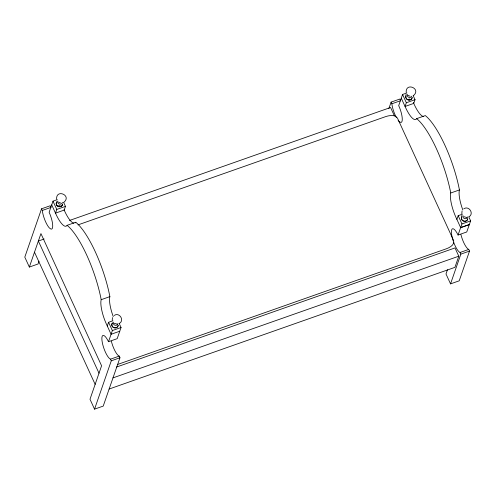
<?xml version="1.0" encoding="UTF-8"?>
<svg xmlns="http://www.w3.org/2000/svg" width="496" height="496" viewBox="0 0 496 496"><rect width="100%" height="100%" fill="white"/><g stroke="black" fill="none" stroke-linecap="round" stroke-linejoin="round"><path stroke-width="0.74" d="M405.895 95.331L406.125 94.376M112.487 317.558L112.201 320.273M462.074 210.936L461.795 213.652M461.509 216.405L461.733 215.58M41.54 208.81L42.296 210.459L50.976 207.402L50.22 205.753L41.54 208.81L24.8 257.139L29.351 267.053L38.031 264.002L39.01 261.169M29.351 267.053L40.939 233.591L101.581 365.775L89.993 399.237L94.544 409.15L103.224 406.094L119.964 357.759L119.207 356.109A12.586 3.404 70.6 0 1 111.352 341.18M57.338 199.634L52.998 201.165L49.135 212.319A12.586 3.404 70.6 0 1 50.958 229.084L49.414 228.011A12.586 3.404 70.6 0 1 42.296 210.459M52.998 201.165L56.786 209.424L55.502 213.144L64.182 210.087L65.472 206.367L63.575 202.238M107.285 326.021L108.574 322.301L112.914 320.769M94.544 409.15L111.278 360.815L110.521 359.166A12.586 3.404 70.6 0 1 101.996 340.578L101.99 340.554A12.598 3.41 70.6 0 1 108.506 341.713L112.369 330.559L108.574 322.301M119.152 323.373L121.049 327.509L117.186 338.663L108.506 341.713M388.839 108.649L391.096 102.12L399.782 99.064L400.539 100.719L391.859 103.776L391.096 102.12M406.9 92.95L402.56 94.476L398.697 105.629A12.586 3.404 70.6 0 1 400.52 122.394L398.97 121.328A12.586 3.404 70.6 0 1 398.102 120.292M402.56 94.476L406.348 102.74L405.058 106.454L413.745 103.404L415.034 99.684L413.137 95.554M456.878 219.399L458.168 215.679L462.508 214.148M453.201 240.92A12.586 3.404 70.6 0 1 451.558 233.895L451.552 233.864A12.598 3.41 70.6 0 1 458.062 235.03L460.641 227.596L469.321 224.539M469.352 224.601L460.672 227.658L461.956 223.938L458.168 215.679M447.466 269.712L445.991 273.959L450.542 283.873L459.222 280.817L469.526 251.075L468.763 249.42A12.586 3.404 70.6 0 1 460.914 234.496M468.745 216.752L470.642 220.887L466.748 231.973L458.062 235.03M116.448 367.077L455.006 247.932L458.794 256.196L454.931 267.35L109.077 389.056M450.542 283.873L460.84 254.132L460.083 252.476A12.586 3.404 70.6 0 1 453.666 242.259M64.003 202.219C71.957 195.281 55.93 188.598 56.625 199.138M119.579 323.355C124.738 320.069 119.158 311.879 114.21 315.444M413.565 95.53C421.519 88.592 405.492 81.908 406.187 92.448M469.173 216.733C474.331 213.447 468.745 205.257 463.797 208.822M56.786 209.424L65.472 206.367M69.521 220.466L390.569 107.489L394.357 115.754M406.348 102.74L415.034 99.684M51.708 204.879L55.974 214.173A21.663 5.859 70.6 0 0 67.078 225.327L75.758 222.27A57.958 15.68 70.6 0 1 109.876 296.627A19.865 5.375 70.6 0 0 113.262 316.622M77.99 224.893L385.925 116.523C389.534 115.401 394.915 114.396 397.414 118.023L453.679 240.665C454.77 244.838 449.822 247.479 446.574 248.707L117.471 364.517M44.15 238.991L38.359 241.031L99.008 373.209M401.27 98.196L405.536 107.489A21.663 5.859 70.6 0 0 416.64 118.643L425.32 115.587A57.958 15.68 70.6 0 1 459.432 189.937A19.865 5.375 70.6 0 0 462.824 209.932M119.759 331.223L111.079 334.279L106.485 324.266A19.865 5.375 70.6 0 1 101.19 299.683L109.876 296.627M460.672 227.658L456.047 217.583A19.865 5.375 70.6 0 1 450.752 192.994L459.432 189.937M112.369 330.559L121.049 327.509M461.956 223.938L470.642 220.887M110.521 359.166L119.207 356.109M111.278 360.815L119.964 357.759M460.083 252.476L468.763 249.42M460.84 254.132L469.526 251.075M112.939 377.902L458.794 256.196M408.971 99.101L409.857 99.132M466.779 217.508L463.729 216.64M60.295 205.821L58.547 205.542M117.186 324.13L114.136 323.262M410.099 96.267L407.997 95.331M60.537 202.951L58.559 202.126M413.304 102.443L414.216 104.433A21.663 5.859 70.6 0 0 423.398 116.498M64.046 209.789L64.654 211.122A21.663 5.859 70.6 0 0 73.836 223.188M34.497 252.185L95.145 384.363M67.078 225.327A57.958 15.68 70.6 0 1 101.19 299.683M75.758 222.27A21.663 5.859 70.6 0 1 75.231 222.871M396.465 117.726A12.586 3.404 70.6 0 1 391.859 103.776M416.64 118.643A57.958 15.68 70.6 0 1 450.752 192.994M117.961 323.491A2.393 2.176 19.1 0 1 115.041 325.221A2.393 2.176 19.1 0 1 113.404 322.195M118.203 325.326A3.236 2.951 19.1 0 1 113.844 327.534A3.236 2.951 19.1 0 1 112.437 322.921M118.147 325.481A3.236 2.951 19.1 0 1 113.795 327.682A3.236 2.951 19.1 0 1 112.381 323.07M62.384 202.349A2.393 2.176 19.1 0 1 59.458 204.085A2.393 2.176 19.1 0 1 57.827 201.06M62.626 204.191A3.236 2.951 19.1 0 1 58.268 206.398A3.236 2.951 19.1 0 1 56.86 201.785M62.57 204.34A3.236 2.951 19.1 0 1 58.218 206.547A3.236 2.951 19.1 0 1 56.804 201.934M467.554 216.87A2.393 2.176 19.1 0 1 464.628 218.6A2.393 2.176 19.1 0 1 462.991 215.574M467.796 218.705A3.236 2.951 19.1 0 1 463.834 221.055A3.236 2.951 19.1 0 1 461.621 216.963M467.74 218.86A3.236 2.951 19.1 0 1 463.785 221.204A3.236 2.951 19.1 0 1 461.571 217.112M411.798 96.212A2.393 2.176 19.1 0 1 408.723 97.297A2.393 2.176 19.1 0 1 407.383 94.376M412.182 97.507A3.236 2.951 19.1 0 1 408.227 99.851A3.236 2.951 19.1 0 1 406.013 95.759M412.133 97.656A3.236 2.951 19.1 0 1 408.177 100A3.236 2.951 19.1 0 1 405.964 95.908"/></g></svg>
